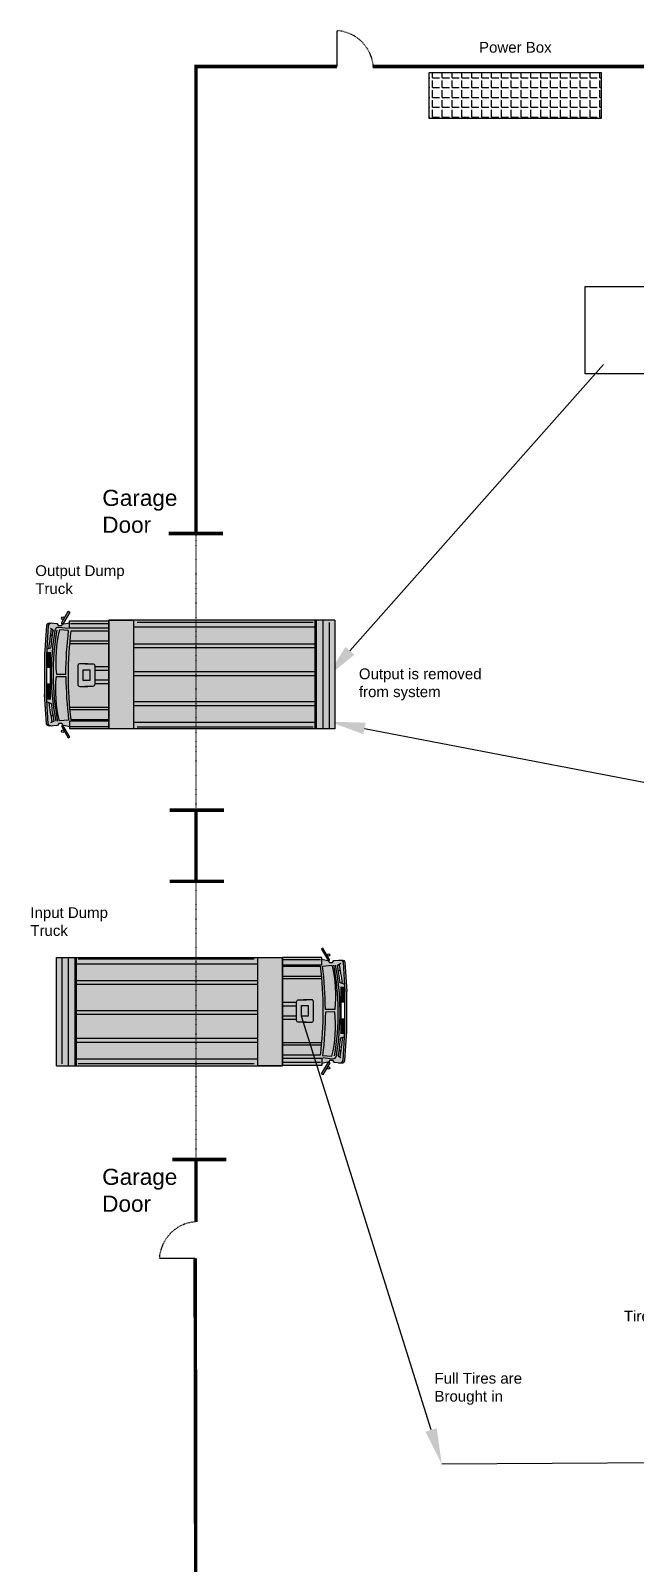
# Model space of a CAD drawing. Header units: millimetres. Extents: x 3191 to 879702, y -27549 to 222194.
# Drawn here: x 618116 to 635021, y -2322 to 40485 of the extents above; entities that cross this region are included whole.
import ezdxf
from ezdxf import colors
from ezdxf.entities.mleader import LeaderData, LeaderLine
from ezdxf.math import Vec2, Vec3

# ---------------------------------------------------------------- set-up
doc = ezdxf.new("R2010")
doc.units = ezdxf.units.MM
doc.header["$MEASUREMENT"] = 0
doc.linetypes.add('ACAD_ISO03W100', pattern=[30, 12, -18])
for name, color, linetype in [('Dashed', 7, 'ACAD_ISO03W100'), ('Dumpsters', 210, 'Continuous'), ('Flow', 20, 'Continuous'), ('Wires', 170, 'Continuous')]:
    doc.layers.add(name, color=color, linetype=linetype)
doc.styles.get("Standard").update_dxf_attribs({"font": 'arial.ttf'})

# ---------------------------------------------------------------- blocks, each defined once
blk = doc.blocks.new('ааео')
at = {"true_color": 0xe3e3e3}
h = blk.add_hatch(color=254, dxfattribs=at)
h.dxf.hatch_style = 1
h.paths.add_polyline_path([(46363, -18708), (46329, -18688), (46231, -18858, -0.090194), (46225, -18867), (46169, -18964), (46203, -18984)])
h.paths.add_polyline_path([(46232, -18847, 1), (46172, -18847, 0.697411), (46225, -18867), (46231, -18858, 0.086677)], flags=17)
h.paths.add_polyline_path([(46203, -21315), (46169, -21335), (46226, -21435, -0.055254), (46230, -21440), (46329, -21611), (46363, -21591)])
h.paths.add_polyline_path([(46230, -21440), (46226, -21435, 0.723559), (46172, -21453, 1), (46232, -21453, 0.104212)], flags=17)
h = blk.add_hatch(color=251)
h.dxf.hatch_style = 1
h.paths.add_polyline_path([(47264, -19076), (47264, -18906), (46354, -18906), (46354, -19076)])
h.paths.add_polyline_path([(46354, -21224), (46354, -21393), (47264, -21393), (47264, -21224)])
h.paths.add_polyline_path([(45822, -20609), (45822, -19693), (45865, -19019, -0.250161), (45916, -18969, 0.411582), (45822, -19019), (45779, -19693), (45779, -20609), (45822, -21284, 0.411582), (45916, -21334, -0.250161), (45865, -21284)])
h = blk.add_hatch(color=254, dxfattribs=at)
h.dxf.hatch_style = 1
h.paths.add_polyline_path([(46274, -20137), (46055, -20140, -0.084039), (46122, -19115), (46337, -19135, 0.029798)], flags=16)
h.paths.add_polyline_path([(45919, -19543), (45872, -19554, -0.019761), (45935, -19098), (45976, -19128, 0.017984)], flags=16)
h.paths.add_polyline_path([(46588, -19901), (46772, -19901), (46899, -19901, -0.402559), (46938, -19939), (46938, -20373, -0.375941), (46896, -20422), (46707, -20422), (46591, -20422, -0.375941), (46548, -20373), (46548, -19939, -0.402559)], flags=0)
h.paths.add_polyline_path([(46669, -20039), (46823, -20039), (46823, -20287), (46669, -20287)], flags=0)
h.paths.add_polyline_path([(45918, -19976), (45918, -20370), (45836, -20370), (45836, -19976)], flags=16)
h.paths.add_polyline_path([(46274, -20197, 0.029798), (46337, -21198), (46122, -21218, -0.084039), (46055, -20194)], flags=16)
h.paths.add_polyline_path([(45932, -20819, 0.017505), (45995, -21222), (45953, -21245, -0.019392), (45883, -20799)], flags=16)
edge = h.paths.add_edge_path()
edge.add_line((47264, -21224), (47264, -19076))
edge.add_line((47264, -19076), (46354, -19076))
edge.add_line((46354, -19076), (46354, -18953))
edge.add_line((46354, -18953), (46188, -18989))
edge.add_line((46188, -18989), (46179, -19025))
edge.add_line((46179, -19025), (46107, -19025))
edge.add_line((46107, -19025), (46081, -18978))
edge.add_line((46081, -18978), (45922, -18967))
edge.add_arc((45938, -19041), 75.6, 101.9863, 162.8322)
edge.add_line((45865, -19019), (45822, -19693))
edge.add_line((45822, -19693), (45822, -20609))
edge.add_line((45822, -20609), (45865, -21284))
edge.add_arc((45938, -21261), 75.6, 197.1678, 258.0137)
edge.add_line((45922, -21335), (46081, -21325))
edge.add_line((46081, -21325), (46107, -21277))
edge.add_line((46107, -21277), (46179, -21277))
edge.add_line((46179, -21277), (46188, -21310))
edge.add_line((46188, -21310), (46354, -21347))
edge.add_line((46354, -21347), (46354, -21224))
edge.add_line((46354, -21224), (47264, -21224))
edge = h.paths.add_edge_path()
edge.add_line((47264, -21193), (47264, -19138))
edge.add_line((47264, -19138), (46397, -19138))
edge.add_arc((54663, -20178), 8331, 172.831, 186.996)
edge.add_line((46394, -21193), (47264, -21193))
h = blk.add_hatch(color=20)
h.dxf.hatch_style = 1
h.paths.add_polyline_path([(45971, -21089), (45928, -21113, 0.005757), (45953, -21245), (45995, -21222, -0.005796)])
h.paths.add_polyline_path([(45976, -19128), (45935, -19098, 0.005911), (45912, -19234), (45954, -19260, -0.005741)])
at = {"true_color": 0xffcf3d}
h = blk.add_hatch(color=40, dxfattribs=at)
h.dxf.hatch_style = 1
h.paths.add_polyline_path([(47833, -18896), (47264, -18896), (47264, -21398), (47833, -21398)])
h.paths.add_polyline_path([(52021, -18896), (47833, -18896), (47833, -19049), (52021, -19049)])
h.paths.add_polyline_path([(52021, -19437), (47833, -19437), (47833, -19524), (52021, -19524)])
h.paths.add_polyline_path([(52021, -20081), (47833, -20081), (47833, -20168), (52021, -20168)])
h.paths.add_polyline_path([(52021, -20771), (47833, -20771), (47833, -20859), (52021, -20859)])
h.paths.add_polyline_path([(52021, -21245), (47833, -21245), (47833, -21398), (52021, -21398)])
h.paths.add_polyline_path([(52202, -18896), (52049, -18896), (52049, -21398), (52202, -21398)])
h = blk.add_hatch(color=40)
h.dxf.hatch_style = 1
h.paths.add_polyline_path([(52021, -19049), (47833, -19049), (47833, -19437), (52021, -19437)])
h.paths.add_polyline_path([(52021, -19524), (47833, -19524), (47833, -20081), (52021, -20081)])
h.paths.add_polyline_path([(52021, -20168), (47833, -20168), (47833, -20771), (52021, -20771)])
h.paths.add_polyline_path([(52021, -20859), (47833, -20859), (47833, -21245), (52021, -21245)])
h.paths.add_polyline_path([(52479, -18896), (52202, -18896), (52202, -21398), (52479, -21398)])
h = blk.add_hatch(color=253)
h.dxf.hatch_style = 1
h.paths.add_polyline_path([(52049, -18896), (52021, -18896), (52021, -21398), (52049, -21398)])
h = blk.add_hatch(color=145)
h.dxf.hatch_style = 1
h.paths.add_polyline_path([(46055, -20140), (46274, -20137, -0.029798), (46337, -19135), (46122, -19115, 0.084039)])
h.paths.add_polyline_path([(46274, -20197), (46055, -20194, 0.084039), (46122, -21218), (46337, -21198, -0.029798)])
at = {"true_color": 0xe3e3e3}
h = blk.add_hatch(color=254, dxfattribs=at)
h.dxf.hatch_style = 1
h.paths.add_polyline_path([(46938, -19939, 0.402559), (46899, -19901), (46772, -19901), (46588, -19901, 0.425965), (46548, -19942), (46548, -20373, 0.375941), (46591, -20422), (46707, -20422), (46896, -20422, 0.375941), (46938, -20373), (46938, -20354)], flags=17)
h.paths.add_polyline_path([(46823, -20287), (46669, -20287), (46669, -20039), (46823, -20039)], flags=16)
h.paths.add_polyline_path([(46823, -20039), (46669, -20039), (46669, -20287), (46823, -20287)], flags=16)
edge = h.paths.add_edge_path()
edge.add_line((47264, -19374), (47264, -19138))
edge.add_line((47264, -19138), (46397, -19138))
edge.add_arc((54663, -20178), 8331, 172.831, 174.4627)
edge.add_line((46371, -19374), (47264, -19374))
edge = h.paths.add_edge_path()
edge.add_line((47264, -19429), (47264, -19374))
edge.add_line((47264, -19374), (46371, -19374))
edge.add_arc((54663, -20178), 8331, 174.4627, 174.8395)
edge.add_line((46366, -19429), (47264, -19429))
edge = h.paths.add_edge_path()
edge.add_line((47264, -21193), (47264, -20956))
edge.add_line((47264, -20956), (46369, -20956))
edge.add_arc((54663, -20178), 8331, 185.3585, 186.996)
edge.add_line((46394, -21193), (47264, -21193))
edge = h.paths.add_edge_path()
edge.add_line((47264, -20956), (47264, -20901))
edge.add_line((47264, -20901), (46364, -20901))
edge.add_arc((54663, -20178), 8331, 184.9819, 185.3585)
edge.add_line((46369, -20956), (47264, -20956))
h.paths.add_polyline_path([(47264, -20354), (47264, -20273), (46938, -20273), (46938, -20354)])
h.paths.add_polyline_path([(47264, -20273), (47264, -20044), (46938, -20044), (46938, -20273)])
h.paths.add_polyline_path([(47264, -20044), (47264, -19962), (46938, -19962), (46938, -20044)])
edge = h.paths.add_edge_path()
edge.add_line((47264, -19962), (47264, -19429))
edge.add_line((47264, -19429), (46366, -19429))
edge.add_arc((54663, -20178), 8331, 174.8395, 184.9819)
edge.add_line((46364, -20901), (47264, -20901))
edge.add_line((47264, -20901), (47264, -20354))
edge.add_line((47264, -20354), (46938, -20354))
edge.add_line((46938, -20354), (46938, -20373))
edge.add_arc((46889, -20373), 49.4, -82.4132, 0, ccw=False)
edge.add_line((46896, -20422), (46591, -20422))
edge.add_arc((46598, -20373), 49.4, 180, 262.4132, ccw=False)
edge.add_line((46548, -20373), (46548, -19942))
edge.add_arc((46588, -19940), 39.8, 90, 182.2892, ccw=False)
edge.add_line((46588, -19901), (46899, -19901))
edge.add_arc((46899, -19940), 39.8, 2.2892, 90, ccw=False)
edge.add_line((46938, -19939), (46938, -19962))
edge.add_line((46938, -19962), (47264, -19962))
for points in [[(46329, -18688), (46363, -18708), (46203, -18984), (46169, -18964)], [(47264, -18896), (47833, -18896), (47833, -21398), (47264, -21398)], [(52021, -18896), (52049, -18896), (52049, -21398), (52021, -21398)], [(45836, -19976), (45918, -19976), (45918, -20370), (45836, -20370)], [(46669, -20039), (46823, -20039), (46823, -20287), (46669, -20287)], [(46329, -21611), (46363, -21591), (46203, -21315), (46169, -21335)]]:
    blk.add_lwpolyline(points, close=True)
for points in [[(46179, -19025), (46107, -19025), (46081, -18978), (45899, -18966, 0.347167), (45822, -19019), (45779, -19693)], [(45973, -18968), (45943, -18966, 0.347167), (45865, -19019), (45822, -19693)], [(45935, -19098, 0.019761), (45872, -19554, 0.019761)], [(46332, -19087), (46112, -19061, 0.439312), (46020, -19128, 0.858946)], [(45976, -19128, 0.017984), (45919, -19543, 0.017984)], [(46020, -19128, 0.090533), (46039, -21222, 1.032457)], [(46063, -19128, 0.090533), (46082, -21222, 1.032457)], [(46337, -19135), (46122, -19115, 0.084039), (46055, -20140), (46274, -20137, -0.029798), (46337, -19135, -18.025083)], [(47264, -21193), (46394, -21193, -0.061885), (46397, -19138)], [(46772, -19901), (46588, -19901, 0.402559), (46548, -19939), (46548, -20373, 0.375941), (46591, -20422), (46780, -20422)], [(46715, -19901), (46899, -19901, -0.402559), (46938, -19939), (46938, -20373, -0.375941), (46896, -20422), (46707, -20422)], [(46337, -21198), (46122, -21218, -0.084039), (46055, -20194), (46274, -20197, 0.029798), (46337, -21198, 18.025083)], [(46179, -21277), (46107, -21277), (46081, -21325), (45899, -21337, -0.347167), (45822, -21284), (45779, -20609)], [(45973, -21335), (45943, -21337, -0.347167), (45865, -21284), (45822, -20609)], [(45883, -20799, 0.019392), (45953, -21245)], [(45932, -20819, 0.017505), (45995, -21222)]]:
    blk.add_lwpolyline(points, format="xyb")
for points in [[(45976, -19128), (45921, -19087)], [(46179, -19025), (46188, -18989), (46355, -18953)], [(47264, -19076), (46354, -19076), (46354, -18906), (47264, -18906)], [(46383, -18972), (46397, -18972), (47264, -18972)], [(47264, -18896), (47264, -21398)], [(52479, -18896), (47264, -18896)], [(47833, -19049), (52021, -19049)], [(47918, -18938), (51976, -18938)], [(52021, -18896), (52021, -21398)], [(52049, -18896), (52049, -21398)], [(52202, -18896), (52202, -21398)], [(52352, -21375), (52352, -18944)], [(52479, -18896), (52479, -21398)], [(45954, -19260), (45912, -19234)], [(46366, -19429), (47264, -19429)], [(46371, -19374), (47264, -19374)], [(46397, -19138), (47264, -19138)], [(47833, -19437), (52021, -19437)], [(45779, -19693), (45779, -20609)], [(45822, -19693), (45822, -20609)], [(45925, -19542), (45837, -19562)], [(45850, -19976), (45850, -19634)], [(45871, -19976), (45871, -19634)], [(45890, -19976), (45890, -19634)], [(45918, -20721), (45918, -19634)], [(47833, -19524), (52021, -19524)], [(46938, -19962), (47264, -19962)], [(46938, -20044), (47264, -20044)], [(47833, -20081), (52021, -20081)], [(47833, -20168), (52021, -20168)], [(45850, -20721), (45850, -20370)], [(45871, -20721), (45871, -20370)], [(45890, -20721), (45890, -20370)], [(46938, -20273), (47264, -20273)], [(46938, -20354), (47264, -20354)], [(45955, -20829), (45836, -20779)], [(47833, -20771), (52021, -20771)], [(47833, -20859), (52021, -20859)], [(45995, -21222), (45918, -21265)], [(45971, -21089), (45928, -21113)], [(47264, -21224), (46354, -21224), (46354, -21393), (47264, -21393)], [(46364, -20901), (47264, -20901)], [(46369, -20956), (47264, -20956)], [(46179, -21274), (46188, -21310), (46355, -21347)], [(46383, -21344), (46397, -21344), (47264, -21344)], [(52479, -21398), (47264, -21398)], [(47833, -21245), (52021, -21245)], [(47918, -21355), (51976, -21355)]]:
    blk.add_lwpolyline(points)
for centre in [(46202, -18847), (46202, -21453)]:
    blk.add_circle(centre, 30.1)

msp = doc.modelspace()

# ---------------------------------------------------------------- hatches: boundary and pattern name
at = {"layer": 'Wires', "true_color": 0x5e67af}
h = msp.add_hatch(dxfattribs=at)
h.set_pattern_fill('ANGLE', color=165, scale=1000)
h.set_pattern_definition([(0, (488528.95, -701.8), (0, 275), [200, -75]), (90, (488528.95, -701.8), (-275, 2e-14), [200, -75])])
h.paths.add_polyline_path([(629231.81692, 38045.52388), (634050.80855, 38045.52388), (634050.80855, 39310.62413), (629231.81692, 39310.62413)])

# ---------------------------------------------------------------- linework, layer by layer
for p, q in [((626666.00555, 40485.35625), (626666.00555, 39485.35625)), ((621707.95474, 6222.31495), (622707.95474, 6222.31495))]:
    msp.add_line(p, q)
at = {"const_width": 100}
for points in [[(626666.00555, 39485.35625), (622730.12653, 39485.35625), (622730.12653, 33485.35625)], [(667730.12653, 36996.71558), (667730.12653, 39485.35625), (627666.00555, 39485.35625)], [(622730.12653, 33485.35625), (622730.12653, 26451.16253)], [(621969.45474, 26447.99527), (623482.65544, 26447.99527)], [(623511.00576, 18728.14835), (621997.80506, 18728.14835)], [(622730.12653, 18728.14835), (622730.12653, 16742.39907)], [(621997.80506, 16742.39907), (623511.00576, 16742.39907)], [(623578.65544, 8975.99527), (622065.45474, 8975.99527)], [(622730.12653, 8963.68898), (622730.12653, 7229.66517)], [(622707.95474, 6222.31495), (622730.12653, -7514.64375), (645145.2189, -7514.64375)]]:
    msp.add_lwpolyline(points, dxfattribs=at)
at = {"layer": 'Dashed'}
msp.add_line((622730.12653, 26451.16253), (622730.12653, 9019.38488), dxfattribs=at)
for centre, start, end in [((626596.73074, 39401.56782), 4.424952193, 86.342679492), ((622791.74316, 6153.04014), 94.424952193, 176.342679492)]:
    msp.add_arc(centre, 1086.00016, start, end, dxfattribs=at)
at = {"layer": 'Dumpsters'}
msp.add_lwpolyline([(633591.64087, 33345.65297), (640341.64087, 33345.65297), (640341.64087, 30905.65297), (633591.64087, 30905.65297), (633591.64087, 33345.65297)], dxfattribs=at)
at = {"layer": 'Wires'}
msp.add_lwpolyline([(629231.81692, 38045.52388), (634050.80855, 38045.52388), (634050.80855, 39310.62413), (629231.81692, 39310.62413)], close=True, dxfattribs=at)

# ---------------------------------------------------------------- block references
at = {"xscale": 1.209802483972452, "yscale": 1.209802483972452, "zscale": 1.209802483972452}
msp.add_blockref('ааео', (563117.53228, 46889.15539), dxfattribs=at)
at = {"xscale": 1.209802483972452, "yscale": 1.209802483972452, "zscale": 1.209802483972452, "rotation": 180}
msp.add_blockref('ааео', (682324.05686, -11268.3457), dxfattribs=at)

# ---------------------------------------------------------------- texts
at = {"attachment_point": 1}
for s, insert, char_height in [('Power Box', (630630.95474, 40170.68898), 300), ('Garage\\PDoor', (620115.37736, 27669.68828), 450), ('Output is removed\\Pfrom system', (627277.10443, 22683.8605), 300), ('Garage\\PDoor', (620112.45474, 8719.28089), 450), ('Tire Input Station', (634675.45474, 4755.68898), 300), ('Full Tires are\\PBrought in', (629386.27329, 3020.05922), 300)]:
    msp.add_mtext(s, dxfattribs=dict(at, insert=insert, char_height=char_height))
at = {"layer": 'Dashed', "lineweight": 211, "char_height": 300, "attachment_point": 1}
for s, insert in [('Output Dump\\PTruck', (618244.78759, 25563.18898)), ('Input Dump\\PTruck', (618106.28759, 16018.18898))]:
    msp.add_mtext(s, dxfattribs=dict(at, insert=insert))

# ---------------------------------------------------------------- leaders
at = {"layer": 'Flow'}
ml = msp.add_multileader_mtext('Standard', dxfattribs=at)
ml.set_content('', color=256)
ml.set_leader_properties(linetype='ByLayer', lineweight=-1)
ml.build(insert=Vec2(0, 0))
ml.multileader.update_dxf_attribs({"dogleg_length": 0.36, "arrow_head_size": 1000})
ctx = ml.context
ctx.base_point, ctx.char_height, ctx.arrow_head_size, ctx.landing_gap_size, ctx.plane_origin = Vec3(634105.59087, 31168.15775), 0.18, 1000, 0.09, Vec3(643629.09535, 39162.45856)
notes = []
notes.append((ctx, [(0, (1, 1, 0), (634105.23087, 31168.15775), (1, 0), 0.36, [(0, [(626363.27711, 22425.82987)], 0, [])])]))
ctx.mtext.insert, ctx.mtext.flow_direction = Vec3(634105.68087, 31168.24775), 5
ml = msp.add_multileader_mtext('Standard', dxfattribs=at)
ml.set_content('', color=256)
ml.set_leader_properties(linetype='ByLayer', lineweight=-1)
ml.build(insert=Vec2(0, 0))
ml.multileader.update_dxf_attribs({"dogleg_length": 0.36, "arrow_head_size": 1000})
ctx = ml.context
ctx.base_point, ctx.char_height, ctx.arrow_head_size, ctx.landing_gap_size, ctx.plane_origin = Vec3(639437.75323, 18692.91735), 0.18, 1000, 0.09, Vec3(642235.4354, 29176.70821)
notes.append((ctx, [(0, (1, 1, 0), (639437.75323, 18692.91735), (1, 0), 1.364242052659392e-11, [(0, [(626453.26465, 21198.34821)], 0, [])])]))
ctx.mtext.insert, ctx.mtext.flow_direction = Vec3(639437.84323, 18693.00735), 5
ml = msp.add_multileader_mtext('Standard', dxfattribs=at)
ml.set_content('', color=256)
ml.set_leader_properties(linetype='ByLayer', lineweight=-1)
ml.build(insert=Vec2(0, 0))
ml.multileader.update_dxf_attribs({"dogleg_length": 0.36, "arrow_head_size": 1000})
ctx = ml.context
ctx.base_point, ctx.char_height, ctx.arrow_head_size, ctx.landing_gap_size, ctx.plane_origin = Vec3(625678.43947, 12974.91181), 0.18, 1000, 0.09, Vec3(633812.95486, 11165.93625)
ctx.text_align_type = 2
notes.append((ctx, [(1, (1, 1, 0), (625678.97947, 12974.91181), (-1, 0), 0.36, [(0, [(629591.30087, 473.62859)], 0, [])])]))
ctx.mtext.insert, ctx.mtext.alignment, ctx.mtext.flow_direction = Vec3(625678.52947, 12975.00181), 3, 5
ml = msp.add_multileader_mtext('Standard', dxfattribs=at)
ml.set_content('', color=256)
ml.set_leader_properties(linetype='ByLayer', lineweight=-1)
ml.build(insert=Vec2(0, 0))
ml.multileader.update_dxf_attribs({"dogleg_length": 0.36, "arrow_head_size": 1000})
ctx = ml.context
ctx.base_point, ctx.char_height, ctx.arrow_head_size, ctx.landing_gap_size, ctx.plane_origin = Vec3(629591.21087, 473.53859), 0.18, 1000, 0.09, Vec3(639114.71534, 8467.8394)
ctx.text_align_type = 2
notes.append((ctx, [(1, (1, 1, 0), (629591.75087, 473.53859), (-1, 0), 0.36, [(0, [(636754.95474, 513.18845)], 0, [])])]))
ctx.mtext.insert, ctx.mtext.alignment, ctx.mtext.flow_direction = Vec3(629591.30087, 473.62859), 3, 5
for ctx, leaders in notes:
    for number, flags, end, landing, length, lines in leaders:
        leader = LeaderData()
        leader.index, (leader.has_last_leader_line, leader.has_dogleg_vector, leader.attachment_direction) = number, flags
        leader.last_leader_point, leader.dogleg_vector, leader.dogleg_length = Vec3(end), Vec3(landing), length
        for number, points, colour, breaks in lines:
            line = LeaderLine()
            line.index, line.vertices, line.color, line.breaks = number, Vec3.list(points), colors.encode_raw_color(colour), breaks
            leader.lines.append(line)
        ctx.leaders.append(leader)

doc.saveas('drawing.dxf')
